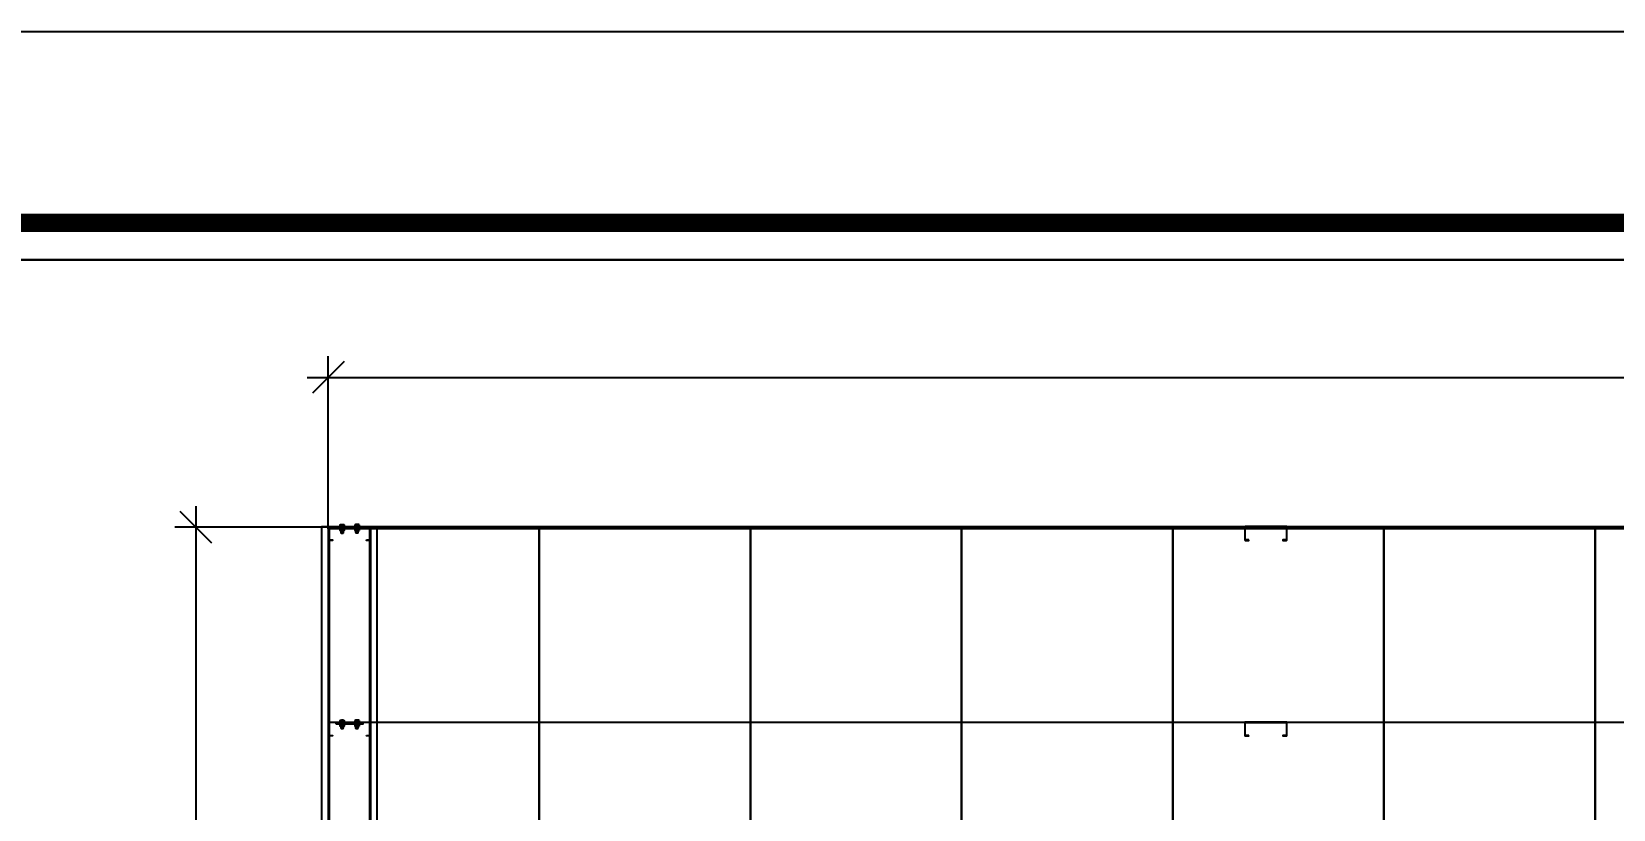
# Model space of a CAD drawing. Header units: inches. Extents: x 315041 to 662841, y -45540 to -35018.
# Drawn here: x 330947.9 to 331022.8, y -38313.6 to -38276.7 of the extents above; entities that cross this region are included whole.
import ezdxf

# ---------------------------------------------------------------- set-up
doc = ezdxf.new("R2010")
doc.units = ezdxf.units.IN
doc.header["$MEASUREMENT"] = 0
doc.linetypes.add('CENTER2', pattern=[28.575, 19.05, -3.175, 3.175, -3.175])
for name, color, linetype in [('2', 2, 'Continuous'), ('251', 251, 'Continuous'), ('3', 3, 'Continuous'), ('4', 4, 'Continuous'), ('5', 5, 'Continuous'), ('7', 7, 'Continuous'), ('8', 8, 'Continuous'), ('BAO KHUNG', 31, 'Continuous')]:
    doc.layers.add(name, color=color, linetype=linetype)
doc.styles.add('ST1', font='times.ttf', dxfattribs={"width": 0.7})
doc.dimstyles.new('100', dxfattribs={"dimtxt": 3, "dimasz": 1.5, "dimexe": 1, "dimexo": 0, "dimgap": 1, "dimtad": 1, "dimdec": 0, "dimlfac": 100, "dimzin": 0, "dimdsep": 46, "dimtxsty": 'ST1', "dimblk": 'OBLIQUE', "dimcen": 1, "dimdle": 1, "dimclrd": 8, "dimclre": 8, "dimclrt": 3, "dimadec": 0, "dimazin": 0, "dimtfac": 1, "dimtdec": 0, "dimtix": 1, "dimtmove": 1, "dimatfit": 3, "dimfxl": 0, "dimtfill": 1, "dimtolj": 1, "dimtzin": 0, "dimlwd": -1, "dimlwe": -1, "dimarcsym": 1})

# ---------------------------------------------------------------- blocks, each defined once
blk = doc.blocks.new('A$C75D82031')
at = {"layer": '2', "color": 157, "linetype": 'Continuous'}
blk.add_lwpolyline([(0, 420), (594, 420), (594, 0), (0, 0)], close=True, dxfattribs=at)
at = {"layer": '7', "color": 147, "linetype": 'Continuous'}
blk.add_lwpolyline([(12.331, 57.61), (581.669, 57.61), (581.669, 409.19), (12.331, 409.19)], close=True, dxfattribs=at)
at = {"layer": 'BAO KHUNG', "color": 167, "linetype": 'Continuous', "const_width": 0.871}
blk.add_lwpolyline([(10.588, 9.067), (583.412, 9.067), (583.412, 410.933), (10.588, 410.933)], close=True, dxfattribs=at)
blk = doc.blocks.new('*U136')
at = {"layer": '251'}
h = blk.add_hatch(color=256, dxfattribs=at)
h.paths.add_polyline_path([(-0.053, -0.04), (-0.053, -0.043, -0.192582), (-0.048, -0.029, -0.192582), (-0.053, -0.014)])
h.paths.add_polyline_path([(-0.053, 0.014, -0.192582), (-0.048, 0.029, -0.192582), (-0.053, 0.043)])
h = blk.add_hatch(color=256, dxfattribs=at)
h.paths.add_polyline_path([(0.056, -0.04), (0.056, -0.043, -0.192582), (0.062, -0.029, -0.192582), (0.056, -0.014)])
h.paths.add_polyline_path([(0.056, 0.014, -0.192582), (0.062, 0.029, -0.192582), (0.056, 0.043)])
at = {"layer": '5', "linetype": 'CENTER2', "ltscale": 0.2}
blk.add_line((-0.077, 0), (0.194, 0), dxfattribs=at)
at = {"layer": '8'}
for p, q in [((-0.053, 0.04), (-0.053, -0.04)), ((-0.048, 0.058), (-0.006, 0.058)), ((-0.048, 0.029), (-0.006, 0.029)), ((0, 0.043), (0, -0.043)), ((0.044, 0.033), (0, 0.033)), ((0.044, -0.066), (0.044, 0.066)), ((0.044, 0.066), (0.056, 0.066)), ((0.056, -0.066), (0.056, 0.066)), ((0.056, 0.04), (0.056, -0.04)), ((0.062, 0.058), (0.103, 0.058)), ((0.062, 0.029), (0.103, 0.029)), ((0.109, 0.043), (0.109, -0.043)), ((0.117, 0.033), (0.109, 0.033)), ((0.121, 0.027), (0.117, 0.033)), ((0.117, 0.033), (0.117, -0.017)), ((0.117, -0.017), (0.121, 0.027)), ((0.127, 0.033), (0.121, 0.027)), ((0.131, 0.027), (0.127, 0.033)), ((0.164, 0.03), (0.161, 0.027)), ((0.169, 0.027), (0.164, 0.03)), ((0.166, -0.027), (0.167, 0)), ((0.169, 0), (0.167, 0)), ((0.167, 0), (0.169, 0)), ((0.169, 0.027), (0.169, -0.027)), ((-0.048, -0.029), (-0.006, -0.029)), ((-0.048, -0.029), (-0.006, -0.029)), ((-0.048, -0.058), (-0.006, -0.058)), ((0.044, -0.033), (0, -0.033)), ((0.044, -0.066), (0.056, -0.066)), ((0.062, -0.029), (0.103, -0.029)), ((0.062, -0.029), (0.103, -0.029)), ((0.062, -0.058), (0.103, -0.058)), ((0.12, -0.033), (0.109, -0.033)), ((0.126, -0.027), (0.12, -0.033)), ((0.16, -0.033), (0.156, -0.027)), ((0.166, -0.027), (0.16, -0.033)), ((0.166, -0.027), (0.169, -0.027))]:
    blk.add_line(p, q, dxfattribs=at)
for points in [[(0.136, -0.027), (0.13, -0.033), (0.126, -0.027), (0.131, 0.027), (0.137, 0.033), (0.141, 0.027)], [(0.146, -0.027), (0.14, -0.033), (0.136, -0.027), (0.141, 0.027), (0.147, 0.033), (0.151, 0.027)], [(0.156, -0.027), (0.15, -0.033), (0.146, -0.027), (0.151, 0.027), (0.157, 0.033), (0.161, 0.027)]]:
    blk.add_lwpolyline(points, close=True, dxfattribs=at)
for centre, start, end in [((-0.032, 0.043), 136.3972, 223.6028), ((-0.032, 0.014), 136.3972, 180), ((-0.021, 0.043), 316.3972, 43.6028), ((-0.021, 0.014), 0, 43.6028), ((0.077, 0.043), 136.3972, 223.6028), ((0.077, 0.014), 136.3972, 180), ((0.088, 0.043), 316.3972, 43.6028), ((0.088, 0.014), 0, 43.6028), ((-0.032, -0.014), 180, 223.6028), ((-0.032, -0.043), 136.3972, 223.6028), ((-0.021, -0.014), 316.3972, 0), ((-0.021, -0.043), 316.3972, 43.6028), ((0.077, -0.014), 180, 223.6028), ((0.077, -0.043), 136.3972, 223.6028), ((0.088, -0.014), 316.3972, 0), ((0.088, -0.043), 316.3972, 43.6028)]:
    blk.add_arc(centre, 0.0209, start, end, dxfattribs=at)
blk = doc.blocks.new('*U137')
at = {"layer": '251'}
h = blk.add_hatch(color=256, dxfattribs=at)
h.paths.add_polyline_path([(-0.053, -0.04), (-0.053, -0.043, -0.192582), (-0.048, -0.029, -0.192582), (-0.053, -0.014)])
h.paths.add_polyline_path([(-0.053, 0.014, -0.192582), (-0.048, 0.029, -0.192582), (-0.053, 0.043)])
h = blk.add_hatch(color=256, dxfattribs=at)
h.paths.add_polyline_path([(0.056, -0.04), (0.056, -0.043, -0.192582), (0.062, -0.029, -0.192582), (0.056, -0.014)])
h.paths.add_polyline_path([(0.056, 0.014, -0.192582), (0.062, 0.029, -0.192582), (0.056, 0.043)])
at = {"layer": '5', "linetype": 'CENTER2', "ltscale": 0.2}
blk.add_line((-0.077, 0), (0.194, 0), dxfattribs=at)
at = {"layer": '8'}
for p, q in [((-0.053, 0.04), (-0.053, -0.04)), ((-0.048, 0.058), (-0.006, 0.058)), ((-0.048, 0.029), (-0.006, 0.029)), ((0, 0.043), (0, -0.043)), ((0.044, 0.033), (0, 0.033)), ((0.044, -0.066), (0.044, 0.066)), ((0.044, 0.066), (0.056, 0.066)), ((0.056, -0.066), (0.056, 0.066)), ((0.056, 0.04), (0.056, -0.04)), ((0.062, 0.058), (0.103, 0.058)), ((0.062, 0.029), (0.103, 0.029)), ((0.109, 0.043), (0.109, -0.043)), ((0.117, 0.033), (0.109, 0.033)), ((0.121, 0.027), (0.117, 0.033)), ((0.117, 0.033), (0.117, -0.017)), ((0.117, -0.017), (0.121, 0.027)), ((0.127, 0.033), (0.121, 0.027)), ((0.131, 0.027), (0.127, 0.033)), ((0.164, 0.03), (0.161, 0.027)), ((0.169, 0.027), (0.164, 0.03)), ((0.166, -0.027), (0.167, 0)), ((0.169, 0), (0.167, 0)), ((0.167, 0), (0.169, 0)), ((0.169, 0.027), (0.169, -0.027)), ((-0.048, -0.029), (-0.006, -0.029)), ((-0.048, -0.029), (-0.006, -0.029)), ((-0.048, -0.058), (-0.006, -0.058)), ((0.044, -0.033), (0, -0.033)), ((0.044, -0.066), (0.056, -0.066)), ((0.062, -0.029), (0.103, -0.029)), ((0.062, -0.029), (0.103, -0.029)), ((0.062, -0.058), (0.103, -0.058)), ((0.12, -0.033), (0.109, -0.033)), ((0.126, -0.027), (0.12, -0.033)), ((0.16, -0.033), (0.156, -0.027)), ((0.166, -0.027), (0.16, -0.033)), ((0.166, -0.027), (0.169, -0.027))]:
    blk.add_line(p, q, dxfattribs=at)
for points in [[(0.136, -0.027), (0.13, -0.033), (0.126, -0.027), (0.131, 0.027), (0.137, 0.033), (0.141, 0.027)], [(0.146, -0.027), (0.14, -0.033), (0.136, -0.027), (0.141, 0.027), (0.147, 0.033), (0.151, 0.027)], [(0.156, -0.027), (0.15, -0.033), (0.146, -0.027), (0.151, 0.027), (0.157, 0.033), (0.161, 0.027)]]:
    blk.add_lwpolyline(points, close=True, dxfattribs=at)
for centre, start, end in [((-0.032, 0.043), 136.3972, 223.6028), ((-0.032, 0.014), 136.3972, 180), ((-0.021, 0.043), 316.3972, 43.6028), ((-0.021, 0.014), 0, 43.6028), ((0.077, 0.043), 136.3972, 223.6028), ((0.077, 0.014), 136.3972, 180), ((0.088, 0.043), 316.3972, 43.6028), ((0.088, 0.014), 0, 43.6028), ((-0.032, -0.014), 180, 223.6028), ((-0.032, -0.043), 136.3972, 223.6028), ((-0.021, -0.014), 316.3972, 0), ((-0.021, -0.043), 316.3972, 43.6028), ((0.077, -0.014), 180, 223.6028), ((0.077, -0.043), 136.3972, 223.6028), ((0.088, -0.014), 316.3972, 0), ((0.088, -0.043), 316.3972, 43.6028)]:
    blk.add_arc(centre, 0.0209, start, end, dxfattribs=at)
blk = doc.blocks.new('*U142')
at = {"layer": '251'}
h = blk.add_hatch(color=256, dxfattribs=at)
h.paths.add_polyline_path([(-0.053, -0.04), (-0.053, -0.043, -0.192582), (-0.048, -0.029, -0.192582), (-0.053, -0.014)])
h.paths.add_polyline_path([(-0.053, 0.014, -0.192582), (-0.048, 0.029, -0.192582), (-0.053, 0.043)])
h = blk.add_hatch(color=256, dxfattribs=at)
h.paths.add_polyline_path([(0.056, -0.04), (0.056, -0.043, -0.192582), (0.062, -0.029, -0.192582), (0.056, -0.014)])
h.paths.add_polyline_path([(0.056, 0.014, -0.192582), (0.062, 0.029, -0.192582), (0.056, 0.043)])
at = {"layer": '5', "linetype": 'CENTER2', "ltscale": 0.2}
blk.add_line((-0.077, 0), (0.194, 0), dxfattribs=at)
at = {"layer": '8'}
for p, q in [((-0.053, 0.04), (-0.053, -0.04)), ((-0.048, 0.058), (-0.006, 0.058)), ((-0.048, 0.029), (-0.006, 0.029)), ((0, 0.043), (0, -0.043)), ((0.044, 0.033), (0, 0.033)), ((0.044, -0.066), (0.044, 0.066)), ((0.044, 0.066), (0.056, 0.066)), ((0.056, -0.066), (0.056, 0.066)), ((0.056, 0.04), (0.056, -0.04)), ((0.062, 0.058), (0.103, 0.058)), ((0.062, 0.029), (0.103, 0.029)), ((0.109, 0.043), (0.109, -0.043)), ((0.117, 0.033), (0.109, 0.033)), ((0.121, 0.027), (0.117, 0.033)), ((0.117, 0.033), (0.117, -0.017)), ((0.117, -0.017), (0.121, 0.027)), ((0.127, 0.033), (0.121, 0.027)), ((0.131, 0.027), (0.127, 0.033)), ((0.164, 0.03), (0.161, 0.027)), ((0.169, 0.027), (0.164, 0.03)), ((0.166, -0.027), (0.167, 0)), ((0.169, 0), (0.167, 0)), ((0.167, 0), (0.169, 0)), ((0.169, 0.027), (0.169, -0.027)), ((-0.048, -0.029), (-0.006, -0.029)), ((-0.048, -0.029), (-0.006, -0.029)), ((-0.048, -0.058), (-0.006, -0.058)), ((0.044, -0.033), (0, -0.033)), ((0.044, -0.066), (0.056, -0.066)), ((0.062, -0.029), (0.103, -0.029)), ((0.062, -0.029), (0.103, -0.029)), ((0.062, -0.058), (0.103, -0.058)), ((0.12, -0.033), (0.109, -0.033)), ((0.126, -0.027), (0.12, -0.033)), ((0.16, -0.033), (0.156, -0.027)), ((0.166, -0.027), (0.16, -0.033)), ((0.166, -0.027), (0.169, -0.027))]:
    blk.add_line(p, q, dxfattribs=at)
for points in [[(0.136, -0.027), (0.13, -0.033), (0.126, -0.027), (0.131, 0.027), (0.137, 0.033), (0.141, 0.027)], [(0.146, -0.027), (0.14, -0.033), (0.136, -0.027), (0.141, 0.027), (0.147, 0.033), (0.151, 0.027)], [(0.156, -0.027), (0.15, -0.033), (0.146, -0.027), (0.151, 0.027), (0.157, 0.033), (0.161, 0.027)]]:
    blk.add_lwpolyline(points, close=True, dxfattribs=at)
for centre, start, end in [((-0.032, 0.043), 136.3972, 223.6028), ((-0.032, 0.014), 136.3972, 180), ((-0.021, 0.043), 316.3972, 43.6028), ((-0.021, 0.014), 0, 43.6028), ((0.077, 0.043), 136.3972, 223.6028), ((0.077, 0.014), 136.3972, 180), ((0.088, 0.043), 316.3972, 43.6028), ((0.088, 0.014), 0, 43.6028), ((-0.032, -0.014), 180, 223.6028), ((-0.032, -0.043), 136.3972, 223.6028), ((-0.021, -0.014), 316.3972, 0), ((-0.021, -0.043), 316.3972, 43.6028), ((0.077, -0.014), 180, 223.6028), ((0.077, -0.043), 136.3972, 223.6028), ((0.088, -0.014), 316.3972, 0), ((0.088, -0.043), 316.3972, 43.6028)]:
    blk.add_arc(centre, 0.0209, start, end, dxfattribs=at)
blk = doc.blocks.new('*U143')
at = {"layer": '251'}
h = blk.add_hatch(color=256, dxfattribs=at)
h.paths.add_polyline_path([(-0.053, -0.04), (-0.053, -0.043, -0.192582), (-0.048, -0.029, -0.192582), (-0.053, -0.014)])
h.paths.add_polyline_path([(-0.053, 0.014, -0.192582), (-0.048, 0.029, -0.192582), (-0.053, 0.043)])
h = blk.add_hatch(color=256, dxfattribs=at)
h.paths.add_polyline_path([(0.056, -0.04), (0.056, -0.043, -0.192582), (0.062, -0.029, -0.192582), (0.056, -0.014)])
h.paths.add_polyline_path([(0.056, 0.014, -0.192582), (0.062, 0.029, -0.192582), (0.056, 0.043)])
at = {"layer": '5', "linetype": 'CENTER2', "ltscale": 0.2}
blk.add_line((-0.077, 0), (0.194, 0), dxfattribs=at)
at = {"layer": '8'}
for p, q in [((-0.053, 0.04), (-0.053, -0.04)), ((-0.048, 0.058), (-0.006, 0.058)), ((-0.048, 0.029), (-0.006, 0.029)), ((0, 0.043), (0, -0.043)), ((0.044, 0.033), (0, 0.033)), ((0.044, -0.066), (0.044, 0.066)), ((0.044, 0.066), (0.056, 0.066)), ((0.056, -0.066), (0.056, 0.066)), ((0.056, 0.04), (0.056, -0.04)), ((0.062, 0.058), (0.103, 0.058)), ((0.062, 0.029), (0.103, 0.029)), ((0.109, 0.043), (0.109, -0.043)), ((0.117, 0.033), (0.109, 0.033)), ((0.121, 0.027), (0.117, 0.033)), ((0.117, 0.033), (0.117, -0.017)), ((0.117, -0.017), (0.121, 0.027)), ((0.127, 0.033), (0.121, 0.027)), ((0.131, 0.027), (0.127, 0.033)), ((0.164, 0.03), (0.161, 0.027)), ((0.169, 0.027), (0.164, 0.03)), ((0.166, -0.027), (0.167, 0)), ((0.169, 0), (0.167, 0)), ((0.167, 0), (0.169, 0)), ((0.169, 0.027), (0.169, -0.027)), ((-0.048, -0.029), (-0.006, -0.029)), ((-0.048, -0.029), (-0.006, -0.029)), ((-0.048, -0.058), (-0.006, -0.058)), ((0.044, -0.033), (0, -0.033)), ((0.044, -0.066), (0.056, -0.066)), ((0.062, -0.029), (0.103, -0.029)), ((0.062, -0.029), (0.103, -0.029)), ((0.062, -0.058), (0.103, -0.058)), ((0.12, -0.033), (0.109, -0.033)), ((0.126, -0.027), (0.12, -0.033)), ((0.16, -0.033), (0.156, -0.027)), ((0.166, -0.027), (0.16, -0.033)), ((0.166, -0.027), (0.169, -0.027))]:
    blk.add_line(p, q, dxfattribs=at)
for points in [[(0.136, -0.027), (0.13, -0.033), (0.126, -0.027), (0.131, 0.027), (0.137, 0.033), (0.141, 0.027)], [(0.146, -0.027), (0.14, -0.033), (0.136, -0.027), (0.141, 0.027), (0.147, 0.033), (0.151, 0.027)], [(0.156, -0.027), (0.15, -0.033), (0.146, -0.027), (0.151, 0.027), (0.157, 0.033), (0.161, 0.027)]]:
    blk.add_lwpolyline(points, close=True, dxfattribs=at)
for centre, start, end in [((-0.032, 0.043), 136.3972, 223.6028), ((-0.032, 0.014), 136.3972, 180), ((-0.021, 0.043), 316.3972, 43.6028), ((-0.021, 0.014), 0, 43.6028), ((0.077, 0.043), 136.3972, 223.6028), ((0.077, 0.014), 136.3972, 180), ((0.088, 0.043), 316.3972, 43.6028), ((0.088, 0.014), 0, 43.6028), ((-0.032, -0.014), 180, 223.6028), ((-0.032, -0.043), 136.3972, 223.6028), ((-0.021, -0.014), 316.3972, 0), ((-0.021, -0.043), 316.3972, 43.6028), ((0.077, -0.014), 180, 223.6028), ((0.077, -0.043), 136.3972, 223.6028), ((0.088, -0.014), 316.3972, 0), ((0.088, -0.043), 316.3972, 43.6028)]:
    blk.add_arc(centre, 0.0209, start, end, dxfattribs=at)
blk = doc.blocks.new('_Oblique')
at = {"color": 0, "linetype": 'ByBlock', "lineweight": -2}
blk.add_line((-0.5, -0.5), (0.5, 0.5), dxfattribs=at)
blk = doc.blocks.new('*D1024')
at = {"color": 8, "linetype": 'Continuous', "transparency": 16777216}
for p, q in [((330961.942, -38300.276), (330961.942, -38292.104)), ((331231.942, -38300.276), (331231.942, -38292.104)), ((330960.942, -38293.104), (331232.942, -38293.104))]:
    blk.add_line(p, q, dxfattribs=at)
at = {"layer": 'Defpoints', "color": 0, "transparency": 16777216}
for p in [(331231.942, -38293.104), (330961.942, -38300.276), (331231.942, -38300.276)]:
    blk.add_point(p, dxfattribs=at)
at = {"color": 8, "transparency": 16777216, "xscale": 1.5, "yscale": 1.5, "zscale": 1.5, "rotation": 180}
blk.add_blockref('_Oblique', (330961.942, -38293.104), dxfattribs=at)
at = {"color": 8, "transparency": 16777216, "xscale": 1.5, "yscale": 1.5, "zscale": 1.5}
blk.add_blockref('_Oblique', (331231.942, -38293.104), dxfattribs=at)
at = {"color": 3, "transparency": 16777216, "insert": (331096.942, -38290.573), "char_height": 3, "attachment_point": 5, "style": 'ST1', "bg_fill": 3, "box_fill_scale": 1.25, "bg_fill_color": 256, "bg_fill_true_color": 13158600, "bg_fill_transparency": 0}
blk.add_mtext('\\A1;27000', dxfattribs=at)
blk = doc.blocks.new('*D1054')
at = {"color": 8, "linetype": 'Continuous', "transparency": 16777216}
for p, q in [((330955.682, -38356.105), (330955.682, -38299.206)), ((330961.942, -38300.206), (330954.682, -38300.206)), ((330956.521, -38355.105), (330954.682, -38355.105))]:
    blk.add_line(p, q, dxfattribs=at)
at = {"layer": 'Defpoints', "color": 0, "transparency": 16777216}
for p in [(330955.682, -38300.206), (330961.942, -38300.206), (330956.521, -38355.105)]:
    blk.add_point(p, dxfattribs=at)
at = {"color": 8, "transparency": 16777216, "xscale": 1.5, "yscale": 1.5, "zscale": 1.5}
for p, rotation in [((330955.682, -38300.206), 90), ((330955.682, -38355.105), 270)]:
    blk.add_blockref('_Oblique', p, dxfattribs=dict(at, rotation=rotation))
at = {"color": 5, "transparency": 16777216, "insert": (330953.152, -38327.655), "char_height": 3, "attachment_point": 5, "rotation": 90, "style": 'ST1', "bg_fill": 3, "box_fill_scale": 1.25, "bg_fill_color": 256, "bg_fill_true_color": 13158600, "bg_fill_transparency": 11618980}
blk.add_mtext('\\A1;5490', dxfattribs=at)

msp = doc.modelspace()

# ---------------------------------------------------------------- linework, layer by layer
at = {"color": 8}
for points in [[(330809.7733, -38287.5287), (331379.1113, -38287.5287), (331379.1113, -38639.1085), (330809.7733, -38639.1085)], [(330961.6419, -38300.1758), (331226.9427, -38300.1758), (331226.9427, -38561.1758), (330961.6419, -38561.1758)]]:
    msp.add_lwpolyline(points, close=True, dxfattribs=at)
at = {"color": 5}
for points in [[(330961.9419, -38355.1049), (330971.9419, -38355.1049), (330971.9419, -38300.2758), (330961.9419, -38300.2758)], [(330971.9419, -38355.1049), (330981.9419, -38355.1049), (330981.9419, -38300.2758), (330971.9419, -38300.2758)], [(330981.9419, -38355.1049), (330991.9419, -38355.1049), (330991.9419, -38300.2758), (330981.9419, -38300.2758)], [(330991.9419, -38355.1049), (331001.9419, -38355.1049), (331001.9419, -38300.2758), (330991.9419, -38300.2758)], [(331001.9419, -38355.1049), (331011.9419, -38355.1049), (331011.9419, -38300.2758), (331001.9419, -38300.2758)], [(331011.9419, -38355.1049), (331021.9419, -38355.1049), (331021.9419, -38300.2758), (331011.9419, -38300.2758)], [(331021.9419, -38355.1049), (331031.9419, -38355.1049), (331031.9419, -38300.2758), (331021.9419, -38300.2758)]]:
    msp.add_lwpolyline(points, close=True, dxfattribs=at)
at = {"layer": '2', "color": 9}
msp.add_line((330961.9517, -38300.2558), (330963.9517, -38300.2558), dxfattribs=at)
at = {"layer": '2', "color": 9, "ltscale": 50}
for points in [[(330963.7517, -38300.8058), (330963.9317, -38300.8058), (330963.9317, -38300.1958), (330961.9717, -38300.1958), (330961.9717, -38300.8058), (330962.1517, -38300.8058), (330962.1517, -38300.8258), (330961.9717, -38300.8258, -0.4142136), (330961.9517, -38300.8058), (330961.9517, -38300.1958, -0.4142136), (330961.9717, -38300.1758), (330963.9317, -38300.1758, -0.4142136), (330963.9517, -38300.1958), (330963.9517, -38300.8058, -0.4142136), (330963.9317, -38300.8258), (330963.7517, -38300.8258), (330963.7517, -38300.8058)], [(331005.5536, -38300.8058), (331005.3736, -38300.8058), (331005.3736, -38300.1958), (331007.3336, -38300.1958), (331007.3336, -38300.8058), (331007.1536, -38300.8058), (331007.1536, -38300.8258), (331007.3336, -38300.8258, 0.4142136), (331007.3536, -38300.8058), (331007.3536, -38300.1958, 0.4142136), (331007.3336, -38300.1758), (331005.3736, -38300.1758, 0.4142136), (331005.3536, -38300.1958), (331005.3536, -38300.8058, 0.4142136), (331005.3736, -38300.8258), (331005.5536, -38300.8258), (331005.5536, -38300.8058)], [(330963.7517, -38310.0741), (330963.9317, -38310.0741), (330963.9317, -38309.4641), (330961.9717, -38309.4641), (330961.9717, -38310.0741), (330962.1517, -38310.0741), (330962.1517, -38310.0941), (330961.9717, -38310.0941, -0.4142136), (330961.9517, -38310.0741), (330961.9517, -38309.4641, -0.4142136), (330961.9717, -38309.4441), (330963.9317, -38309.4441, -0.4142136), (330963.9517, -38309.4641), (330963.9517, -38310.0741, -0.4142136), (330963.9317, -38310.0941), (330963.7517, -38310.0941), (330963.7517, -38310.0741)], [(331005.5536, -38310.0741), (331005.3736, -38310.0741), (331005.3736, -38309.4641), (331007.3336, -38309.4641), (331007.3336, -38310.0741), (331007.1536, -38310.0741), (331007.1536, -38310.0941), (331007.3336, -38310.0941, 0.4142136), (331007.3536, -38310.0741), (331007.3536, -38309.4641, 0.4142136), (331007.3336, -38309.4441), (331005.3736, -38309.4441, 0.4142136), (331005.3536, -38309.4641), (331005.3536, -38310.0741, 0.4142136), (331005.3736, -38310.0941), (331005.5536, -38310.0941), (331005.5536, -38310.0741)]]:
    msp.add_lwpolyline(points, format="xyb", dxfattribs=at)
at = {"layer": '3', "color": 9}
for points in [[(330961.9419, -38561.1758), (330961.6419, -38561.1758), (330961.6419, -38300.1758), (330961.9419, -38300.1758)], [(330963.9517, -38300.1958), (330964.2515, -38300.1958), (330964.2515, -38328.8222), (330963.9517, -38328.8222)]]:
    msp.add_lwpolyline(points, close=True, dxfattribs=at)
at = {"layer": '4', "color": 9}
for p, q in [((330963.8419, -38300.1758), (331225.0427, -38300.1758)), ((330963.8419, -38309.4441), (331027.3673, -38309.4441))]:
    msp.add_line(p, q, dxfattribs=at)
at = {"layer": '5', "color": 9}
msp.add_lwpolyline([(330962.3017, -38309.5241), (330963.6017, -38309.5241), (330963.6017, -38309.4641), (330962.3017, -38309.4641)], close=True, dxfattribs=at)
at = {"layer": '8', "color": 9}
for p, q in [((330962.0117, -38333.0131), (330962.0117, -38300.2558)), ((330963.8917, -38300.2558), (330963.8917, -38331.1331))]:
    msp.add_line(p, q, dxfattribs=at)
msp.add_lwpolyline([(330961.9517, -38333.0731), (330961.9517, -38300.1958), (330963.9517, -38300.1958), (330963.9517, -38331.0731)], dxfattribs=at)

# ---------------------------------------------------------------- block references
at = {"color": 1}
msp.add_blockref('A$C75D82031', (330797.4423, -38696.7186), dxfattribs=at)
at = {"layer": '251', "color": 9, "yscale": 1.800000000000182}
for name, p, xscale, zscale, rotation in [('*U136', (330962.6017, -38300.1758), -1.800000000000182, 1.8, 90.00000005326827), ('*U137', (330963.3017, -38300.1758), 1.800000000000182, 1.800000000000182, 269.9999999467317), ('*U142', (330962.6017, -38309.4441), -1.800000000000182, 1.8, 90.00000005326827), ('*U143', (330963.3017, -38309.4441), 1.800000000000182, 1.800000000000182, 269.9999999467317)]:
    msp.add_blockref(name, p, dxfattribs=dict(at, xscale=xscale, zscale=zscale, rotation=rotation))

# ---------------------------------------------------------------- next in the draw order: dimensions: what is measured, and where the dimension line sits
at = {"color": 6}
dim = msp.add_linear_dim(base=(331231.9419, -38293.1036), p1=(330961.9419, -38300.2758), p2=(331231.9419, -38300.2758), dimstyle='100', dxfattribs=at)
dim.commit()
dim.dimension.update_dxf_attribs({"geometry": '*D1024', "text_midpoint": (331096.9419, -38290.5734)})

# ---------------------------------------------------------------- next in the draw order: dimensions: what is measured, and where the dimension line sits
dim = msp.add_linear_dim(base=(330955.682, -38300.2058), p1=(330956.5215, -38355.1049), p2=(330961.9419, -38300.2058), angle=90, dimstyle='100', override={"dimclrt": 5}, dxfattribs=at)
dim.commit()
dim.dimension.update_dxf_attribs({"geometry": '*D1054', "text_midpoint": (330953.1517, -38327.6554)})

doc.saveas('drawing.dxf')
